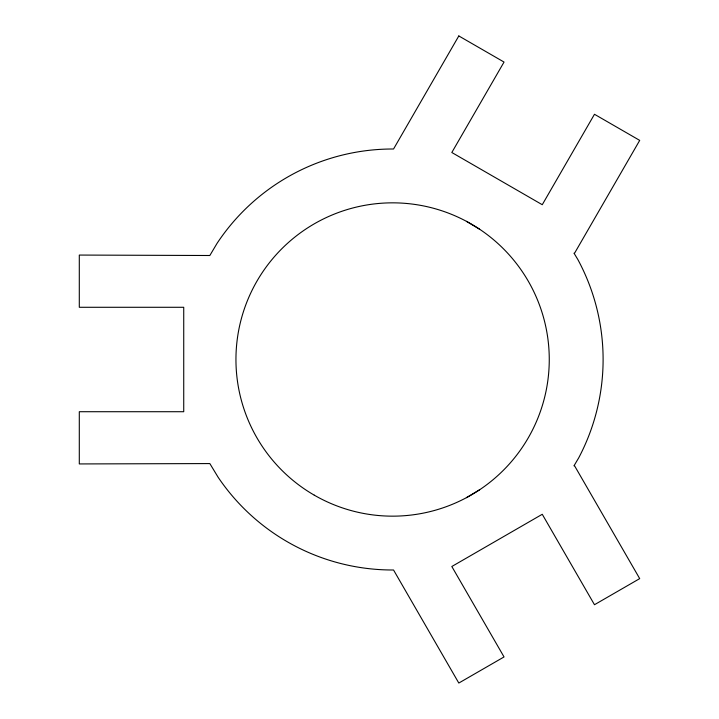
<?xml version="1.0" encoding="UTF-8"?>
<svg xmlns="http://www.w3.org/2000/svg" width="719" height="719" viewBox="0 0 719 719"><rect width="100%" height="100%" fill="white"/><g stroke="black" fill="none" stroke-linecap="round" stroke-linejoin="round"><path stroke-width="1.08" d="M466.451 497.656L479.636 489.756M466.451 221.344L479.636 229.244M458.812 35.95L393.545 149.004L391.666 149.004A210.496 210.496 0 0 0 217.066 243.337L209.84 255.506L79.297 255.065L79.297 307.283L183.731 307.283L183.731 411.717L79.297 411.717L79.297 463.935L209.84 463.575L218.109 477.227A210.496 210.496 0 0 0 393.545 569.996L458.812 683.05L504.037 656.941L451.82 566.5L542.261 514.283L594.478 604.724L639.703 578.615L574.427 465.561L573.996 465.813L578.687 457.904A210.496 210.496 0 0 0 577.806 259.451L574.023 253.205L574.427 253.439L639.703 140.385L594.478 114.276L542.261 204.717L451.82 152.5L504.037 62.059L458.812 35.95M314.275 495.166A156.652 156.652 0 0 0 549.262 359.5A156.652 156.652 0 0 0 314.275 223.834A156.652 156.652 0 0 0 314.275 495.166"/></g></svg>
